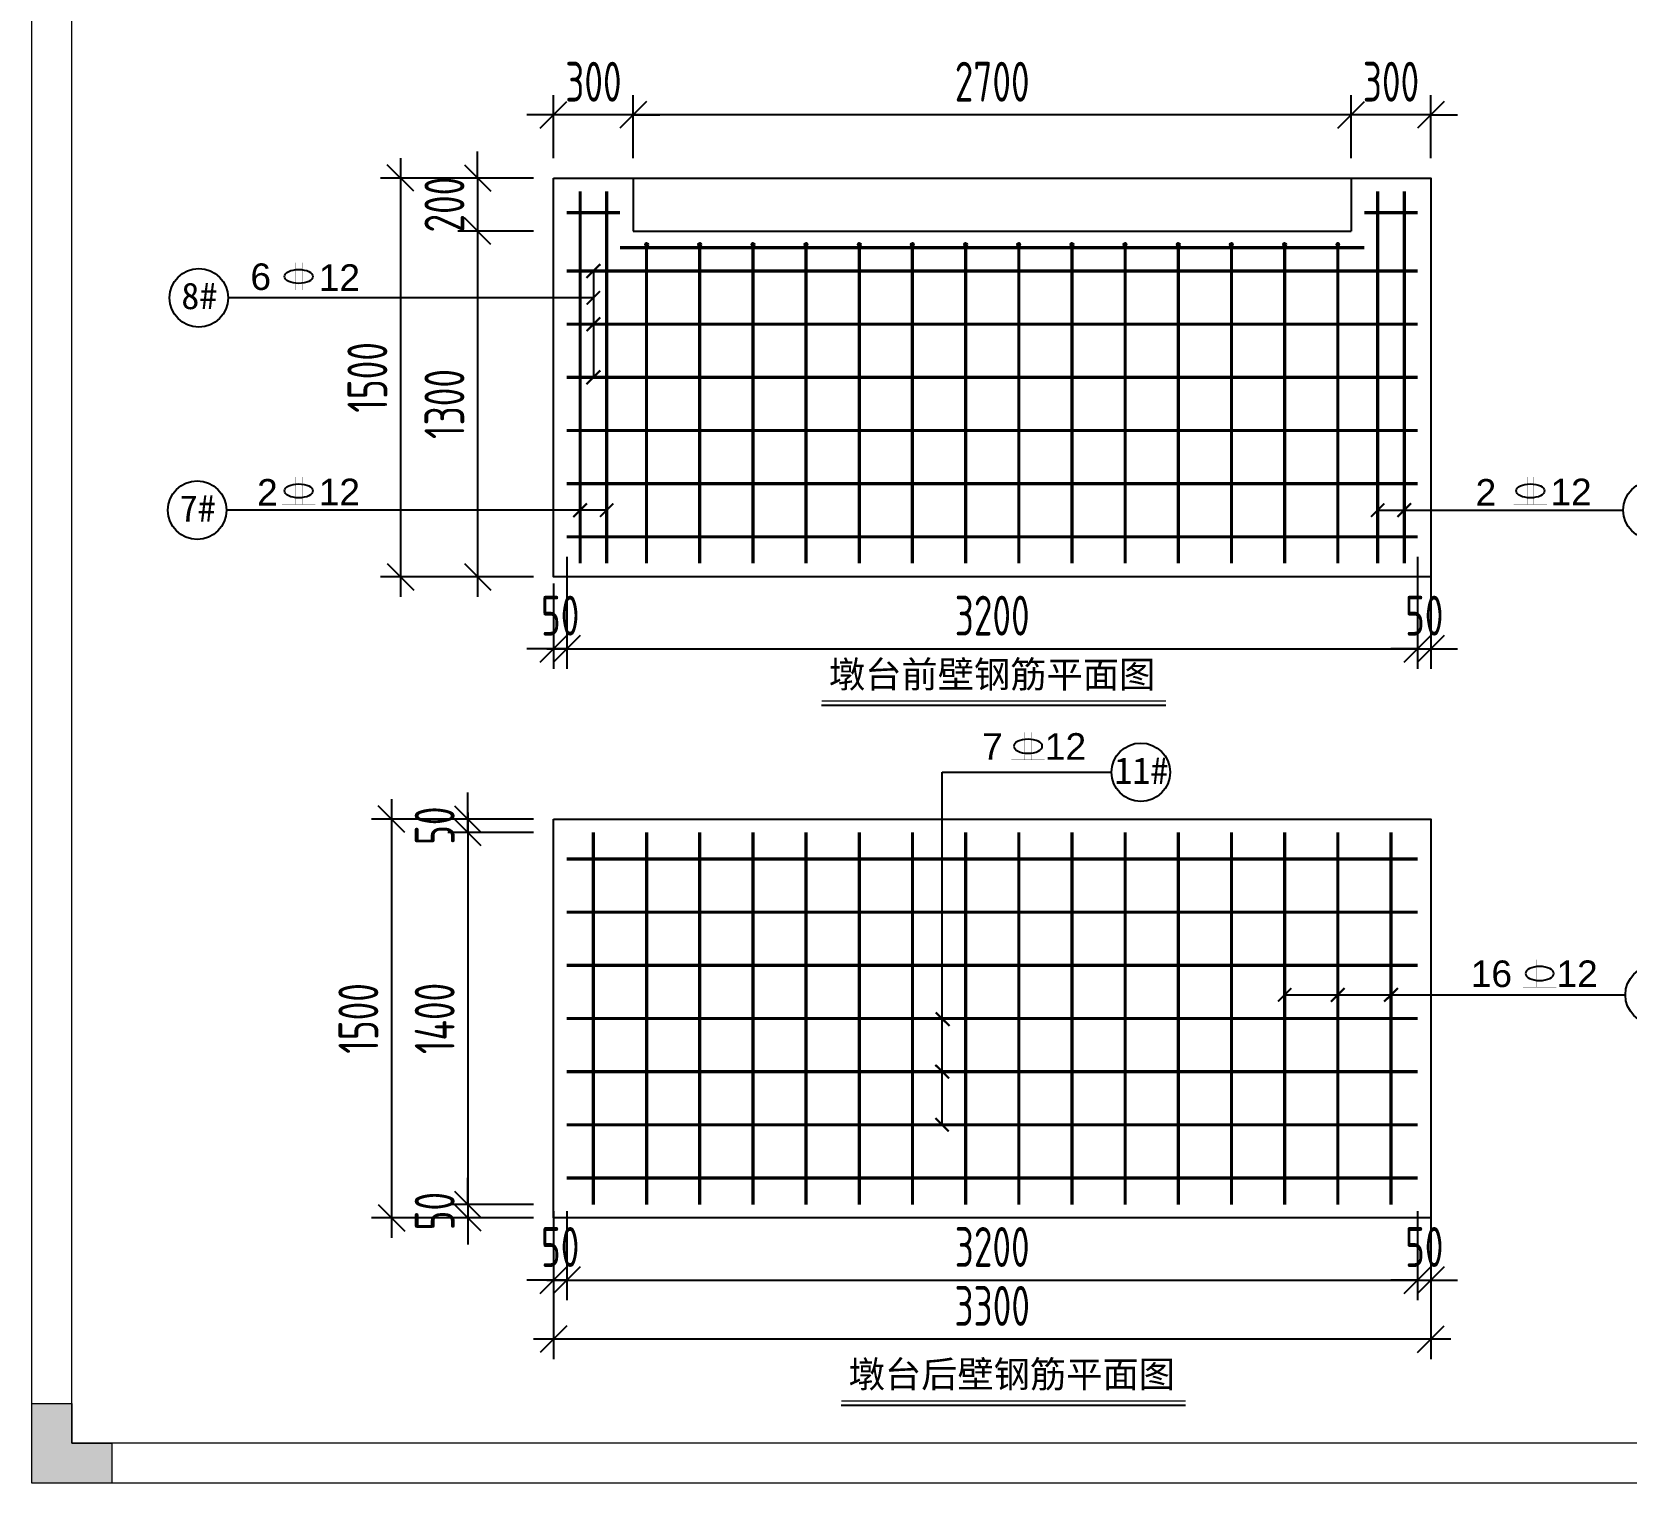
# Model space of a CAD drawing. Header units: millimetres. Extents: x 136606 to 1231039, y 82794 to 127364.
# Drawn here: x 989283 to 995280, y 118454 to 123913 of the extents above; entities that cross this region are included whole.
import ezdxf
from ezdxf import colors
from ezdxf.entities.mleader import LeaderData, LeaderLine
from ezdxf.math import Vec2, Vec3

# ---------------------------------------------------------------- set-up
doc = ezdxf.new("R2010")
doc.units = ezdxf.units.MM
doc.layers.add('Frame and TB', color=7, linetype='Continuous')
doc.layers.add('标识', color=20, linetype='Continuous')
doc.layers.add('图框', color=7, linetype='Continuous', lineweight=13)
doc.layers.add('文本', color=3, linetype='Continuous', lineweight=13)
doc.styles.add('Arial', font='arial.ttf')
doc.styles.add('hztxt', font='ros1.shx', dxfattribs={"width": 0.8, "bigfont": 'hztxt.shx'})
doc.styles.get("Standard").update_dxf_attribs({"font": 'arial.ttf'})
doc.dimstyles.new('DIM-50', dxfattribs={"dimscale": 50, "dimtxt": 3, "dimasz": 2, "dimexe": 1.5, "dimexo": 1.5, "dimgap": 1, "dimtad": 1, "dimdec": 1, "dimdsep": 46, "dimtxsty": 'hztxt', "dimblk": 'OBLIQUE', "dimcen": 0, "dimdle": 1.5, "dimclrd": 9, "dimclre": 9, "dimclrt": 2, "dimadec": 1, "dimazin": 0, "dimtfac": 1, "dimtdec": 1, "dimtix": 1, "dimtmove": 2, "dimatfit": 3, "dimldrblk": 'OBLIQUE', "dimfxl": 15, "dimtolj": 1, "dimtzin": 0, "dimarcsym": 1})

# ---------------------------------------------------------------- blocks, each defined once
blk = doc.blocks.new('_Oblique')
at = {"color": 0, "linetype": 'ByBlock', "lineweight": -2}
blk.add_line((-0.5, -0.5), (0.5, 0.5), dxfattribs=at)
blk = doc.blocks.new('*D1863')
at = {"color": 9, "lineweight": -2, "transparency": 16777216}
for p, q in [((994245.5, 123438.4), (994245.5, 123675.7)), ((994545.5, 123438.4), (994545.5, 123675.7)), ((994245.5, 123600.7), (994145.5, 123600.7)), ((994545.5, 123600.7), (994245.5, 123600.7)), ((994545.5, 123600.7), (994645.5, 123600.7))]:
    blk.add_line(p, q, dxfattribs=at)
at = {"layer": 'Defpoints', "color": 0, "transparency": 16777216}
for p in [(994245.5, 123600.7), (994245.5, 123363.4), (994545.5, 123363.4)]:
    blk.add_point(p, dxfattribs=at)
at = {"color": 9, "lineweight": -2, "transparency": 16777216, "xscale": 100, "yscale": 100, "zscale": 100}
blk.add_blockref('_Oblique', (994245.5, 123600.7), dxfattribs=at)
at = {"color": 9, "lineweight": -2, "transparency": 16777216, "xscale": 100, "yscale": 100, "zscale": 100, "rotation": 180}
blk.add_blockref('_Oblique', (994545.5, 123600.7), dxfattribs=at)
at = {"color": 2, "transparency": 16777216, "insert": (994395.5, 123725.7), "char_height": 150, "attachment_point": 5, "style": 'hztxt'}
blk.add_mtext('\\A1;300', dxfattribs=at)
blk = doc.blocks.new('*D1864')
at = {"color": 9, "lineweight": -2, "transparency": 16777216}
for p, q in [((991545.5, 123438.4), (991545.5, 123675.7)), ((994245.5, 123438.4), (994245.5, 123675.7)), ((994320.5, 123600.7), (991470.5, 123600.7))]:
    blk.add_line(p, q, dxfattribs=at)
at = {"layer": 'Defpoints', "color": 0, "transparency": 16777216}
for p in [(991545.5, 123600.7), (991545.5, 123363.4), (994245.5, 123363.4)]:
    blk.add_point(p, dxfattribs=at)
at = {"color": 9, "lineweight": -2, "transparency": 16777216, "xscale": 100, "yscale": 100, "zscale": 100, "rotation": 180}
blk.add_blockref('_Oblique', (991545.5, 123600.7), dxfattribs=at)
at = {"color": 9, "lineweight": -2, "transparency": 16777216, "xscale": 100, "yscale": 100, "zscale": 100}
blk.add_blockref('_Oblique', (994245.5, 123600.7), dxfattribs=at)
at = {"color": 2, "transparency": 16777216, "insert": (992895.5, 123725.7), "char_height": 150, "attachment_point": 5, "style": 'hztxt'}
blk.add_mtext('\\A1;2700', dxfattribs=at)
blk = doc.blocks.new('*D1865')
at = {"color": 9, "lineweight": -2, "transparency": 16777216}
for p, q in [((991245.5, 123438.4), (991245.5, 123675.7)), ((991545.5, 123438.4), (991545.5, 123675.7)), ((991245.5, 123600.7), (991145.5, 123600.7)), ((991545.5, 123600.7), (991245.5, 123600.7)), ((991545.5, 123600.7), (991645.5, 123600.7))]:
    blk.add_line(p, q, dxfattribs=at)
at = {"layer": 'Defpoints', "color": 0, "transparency": 16777216}
for p in [(991245.5, 123600.7), (991245.5, 123363.4), (991545.5, 123363.4)]:
    blk.add_point(p, dxfattribs=at)
at = {"color": 9, "lineweight": -2, "transparency": 16777216, "xscale": 100, "yscale": 100, "zscale": 100}
blk.add_blockref('_Oblique', (991245.5, 123600.7), dxfattribs=at)
at = {"color": 9, "lineweight": -2, "transparency": 16777216, "xscale": 100, "yscale": 100, "zscale": 100, "rotation": 180}
blk.add_blockref('_Oblique', (991545.5, 123600.7), dxfattribs=at)
at = {"color": 2, "transparency": 16777216, "insert": (991395.5, 123725.7), "char_height": 150, "attachment_point": 5, "style": 'hztxt'}
blk.add_mtext('\\A1;300', dxfattribs=at)
blk = doc.blocks.new('*D1854')
at = {"color": 9, "lineweight": -2, "transparency": 16777216}
for p, q in [((990960.1, 123363.4), (990960.1, 123463.4)), ((991170.5, 123363.4), (990885.1, 123363.4)), ((990960.1, 123363.4), (990960.1, 123163.4)), ((991170.5, 123163.4), (990885.1, 123163.4)), ((990960.1, 123163.4), (990960.1, 123063.4))]:
    blk.add_line(p, q, dxfattribs=at)
at = {"layer": 'Defpoints', "color": 0, "transparency": 16777216}
for p in [(991245.5, 123363.4), (990960.1, 123163.4), (991245.5, 123163.4)]:
    blk.add_point(p, dxfattribs=at)
at = {"color": 9, "lineweight": -2, "transparency": 16777216, "xscale": 100, "yscale": 100, "zscale": 100}
for p, rotation in [((990960.1, 123363.4), 270), ((990960.1, 123163.4), 90)]:
    blk.add_blockref('_Oblique', p, dxfattribs=dict(at, rotation=rotation))
at = {"color": 2, "transparency": 16777216, "insert": (990835.1, 123263.4), "char_height": 150, "attachment_point": 5, "rotation": 90, "style": 'hztxt'}
blk.add_mtext('\\A1;200', dxfattribs=at)
blk = doc.blocks.new('*D1855')
at = {"color": 9, "lineweight": -2, "transparency": 16777216}
for p, q in [((990960.1, 123238.4), (990960.1, 121788.4)), ((991170.5, 123163.4), (990885.1, 123163.4)), ((991170.5, 121863.4), (990885.1, 121863.4))]:
    blk.add_line(p, q, dxfattribs=at)
at = {"layer": 'Defpoints', "color": 0, "transparency": 16777216}
for p in [(991245.5, 123163.4), (990960.1, 121863.4), (991245.5, 121863.4)]:
    blk.add_point(p, dxfattribs=at)
at = {"color": 9, "lineweight": -2, "transparency": 16777216, "xscale": 100, "yscale": 100, "zscale": 100}
for p, rotation in [((990960.1, 123163.4), 90), ((990960.1, 121863.4), 270)]:
    blk.add_blockref('_Oblique', p, dxfattribs=dict(at, rotation=rotation))
at = {"color": 2, "transparency": 16777216, "insert": (990835.1, 122513.4), "char_height": 150, "attachment_point": 5, "rotation": 90, "style": 'hztxt'}
blk.add_mtext('\\A1;1300', dxfattribs=at)
blk = doc.blocks.new('*D1856')
at = {"color": 9, "lineweight": -2, "transparency": 16777216}
for p, q in [((990670.3, 123438.4), (990670.3, 121788.4)), ((991170.5, 123363.4), (990595.3, 123363.4)), ((991170.5, 121863.4), (990595.3, 121863.4))]:
    blk.add_line(p, q, dxfattribs=at)
at = {"layer": 'Defpoints', "color": 0, "transparency": 16777216}
for p in [(991245.5, 123363.4), (990670.3, 121863.4), (991245.5, 121863.4)]:
    blk.add_point(p, dxfattribs=at)
at = {"color": 9, "lineweight": -2, "transparency": 16777216, "xscale": 100, "yscale": 100, "zscale": 100}
for p, rotation in [((990670.3, 123363.4), 90), ((990670.3, 121863.4), 270)]:
    blk.add_blockref('_Oblique', p, dxfattribs=dict(at, rotation=rotation))
at = {"color": 2, "transparency": 16777216, "insert": (990545.3, 122613.4), "char_height": 150, "attachment_point": 5, "rotation": 90, "style": 'hztxt'}
blk.add_mtext('\\A1;1500', dxfattribs=at)
blk = doc.blocks.new('GW-TK')
at = {"layer": '图框', "linetype": 'Continuous', "lineweight": 0}
h = blk.add_hatch(color=256, dxfattribs=at)
h.dxf.hatch_style = 1
h.paths.add_polyline_path([(927193.56, 464418.01), (927193.56, 464423.01), (927188.55, 464423.01), (927188.55, 464428.01), (927183.55, 464428.01), (927183.55, 464418.01)])
at = {"layer": '图框'}
for points in [[(927183.55, 464715.01), (927603.55, 464715.01), (927603.55, 464418.01), (927183.55, 464418.01)], [(927188.55, 464710.01), (927598.55, 464710.01), (927598.55, 464423.01), (927188.55, 464423.01)]]:
    blk.add_lwpolyline(points, close=True, dxfattribs=at)
at = {"layer": '图框', "linetype": 'Continuous', "lineweight": 0}
blk.add_lwpolyline([(927188.55, 464428.01), (927188.55, 464423.01), (927193.56, 464423.01), (927193.56, 464418.01), (927183.55, 464418.01), (927183.55, 464428.01)], close=True, dxfattribs=at)
blk = doc.blocks.new('*U1885')
at = {"layer": '标识'}
h = blk.add_hatch(color=4, dxfattribs=at)
h.dxf.hatch_style = 1
h.paths.add_polyline_path([(6, 0, 1), (-6, 0, 1)])
at = {"layer": '标识', "color": 4}
blk.add_circle((0, 0), 6, dxfattribs=at)
blk = doc.blocks.new('*U1886')
at = {"color": 0, "linetype": 'ByBlock', "lineweight": -2, "transparency": 16777216}
for p in [(0, 0), (200, 0), (400, 0), (600, 0), (800, 0), (1000, 0), (1200, 0), (1400, 0), (1600, 0), (1800, 0), (2000, 0), (2200, 0), (2400, 0), (2600, 0)]:
    blk.add_blockref('*U1885', p, dxfattribs=at)
blk = doc.blocks.new('钢筋符号')
at = {"const_width": 1}
for points in [[(327746.8, 120569.8), (327746.8, 120466.6)], [(327771.8, 120569.8), (327771.8, 120466.6)], [(327696.8, 120466.6), (327821.8, 120466.6)]]:
    blk.add_lwpolyline(points, dxfattribs=at)
blk.add_ellipse((327759.3, 120517.6), major_axis=(53.4, 0), ratio=0.493333)
blk = doc.blocks.new('*U1913')
at = {"layer": 'Frame and TB'}
blk.add_blockref('钢筋符号', (-327759.3, -120518.2), dxfattribs=at)
blk = doc.blocks.new('*U1914')
at = {"color": 0, "linetype": 'ByBlock', "lineweight": -2, "transparency": 16777216}
blk.add_blockref('*U1913', (0, 0), dxfattribs=at)
blk = doc.blocks.new('_ArchTick')
at = {"color": 0, "linetype": 'ByBlock', "const_width": 0.15}
blk.add_lwpolyline([(-0.5, -0.5), (0.5, 0.5)], dxfattribs=at)
blk = doc.blocks.new('*U1915')
at = {"layer": 'Frame and TB'}
blk.add_blockref('钢筋符号', (-327759.3, -120518.2), dxfattribs=at)
blk = doc.blocks.new('*U1916')
at = {"color": 0, "linetype": 'ByBlock', "lineweight": -2, "transparency": 16777216}
blk.add_blockref('*U1915', (0, 0), dxfattribs=at)
blk = doc.blocks.new('*U1918')
at = {"layer": 'Frame and TB'}
blk.add_blockref('钢筋符号', (-327759.3, -120518.2), dxfattribs=at)
blk = doc.blocks.new('*U1919')
at = {"color": 0, "linetype": 'ByBlock', "lineweight": -2, "transparency": 16777216}
blk.add_blockref('*U1918', (0, 0), dxfattribs=at)
blk = doc.blocks.new('*D1941')
at = {"color": 9, "lineweight": -2, "transparency": 16777216}
for p, q in [((990636.4, 121026.9), (990636.4, 119376.9)), ((991170.5, 120951.9), (990561.4, 120951.9)), ((991170.5, 119451.9), (990561.4, 119451.9))]:
    blk.add_line(p, q, dxfattribs=at)
at = {"layer": 'Defpoints', "color": 0, "transparency": 16777216}
for p in [(991245.5, 120951.9), (990636.4, 119451.9), (991245.5, 119451.9)]:
    blk.add_point(p, dxfattribs=at)
at = {"color": 9, "lineweight": -2, "transparency": 16777216, "xscale": 100, "yscale": 100, "zscale": 100}
for p, rotation in [((990636.4, 120951.9), 90), ((990636.4, 119451.9), 270)]:
    blk.add_blockref('_Oblique', p, dxfattribs=dict(at, rotation=rotation))
at = {"color": 2, "transparency": 16777216, "insert": (990511.4, 120201.9), "char_height": 150, "attachment_point": 5, "rotation": 90, "style": 'hztxt'}
blk.add_mtext('\\A1;1500', dxfattribs=at)
blk = doc.blocks.new('*D1940')
at = {"color": 9, "lineweight": -2, "transparency": 16777216}
for p, q in [((991245.5, 119376.9), (991245.5, 118920.4)), ((994545.5, 119376.9), (994545.5, 118920.4)), ((994620.5, 118995.4), (991170.5, 118995.4))]:
    blk.add_line(p, q, dxfattribs=at)
at = {"layer": 'Defpoints', "color": 0, "transparency": 16777216}
for p in [(991245.5, 119451.9), (994545.5, 119451.9), (991245.5, 118995.4)]:
    blk.add_point(p, dxfattribs=at)
at = {"color": 9, "lineweight": -2, "transparency": 16777216, "xscale": 100, "yscale": 100, "zscale": 100, "rotation": 180}
blk.add_blockref('_Oblique', (991245.5, 118995.4), dxfattribs=at)
at = {"color": 9, "lineweight": -2, "transparency": 16777216, "xscale": 100, "yscale": 100, "zscale": 100}
blk.add_blockref('_Oblique', (994545.5, 118995.4), dxfattribs=at)
at = {"color": 2, "transparency": 16777216, "insert": (992895.5, 119120.4), "char_height": 150, "attachment_point": 5, "style": 'hztxt'}
blk.add_mtext('\\A1;3300', dxfattribs=at)
blk = doc.blocks.new('*D1937')
at = {"color": 9, "lineweight": -2, "transparency": 16777216}
for p, q in [((990923.5, 120951.9), (990923.5, 121051.9)), ((991170.5, 120951.9), (990848.5, 120951.9)), ((990923.5, 120901.8), (990923.5, 120951.9)), ((991170.5, 120901.8), (990848.5, 120901.8)), ((990923.5, 120901.8), (990923.5, 120801.8))]:
    blk.add_line(p, q, dxfattribs=at)
at = {"layer": 'Defpoints', "color": 0, "transparency": 16777216}
for p in [(990923.5, 120951.9), (991245.5, 120951.9), (991245.5, 120901.8)]:
    blk.add_point(p, dxfattribs=at)
at = {"color": 9, "lineweight": -2, "transparency": 16777216, "xscale": 100, "yscale": 100, "zscale": 100}
for p, rotation in [((990923.5, 120951.9), 270), ((990923.5, 120901.8), 90)]:
    blk.add_blockref('_Oblique', p, dxfattribs=dict(at, rotation=rotation))
at = {"color": 2, "transparency": 16777216, "insert": (990798.5, 120926.9), "char_height": 150, "attachment_point": 5, "rotation": 90, "style": 'hztxt'}
blk.add_mtext('\\A1;50', dxfattribs=at)
blk = doc.blocks.new('*D1938')
at = {"color": 9, "lineweight": -2, "transparency": 16777216}
for p, q in [((990923.5, 120976.8), (990923.5, 119426.8)), ((991170.5, 120901.8), (990848.5, 120901.8)), ((991170.5, 119501.8), (990848.5, 119501.8))]:
    blk.add_line(p, q, dxfattribs=at)
at = {"layer": 'Defpoints', "color": 0, "transparency": 16777216}
for p in [(991245.5, 120901.8), (990923.5, 119501.8), (991245.5, 119501.8)]:
    blk.add_point(p, dxfattribs=at)
at = {"color": 9, "lineweight": -2, "transparency": 16777216, "xscale": 100, "yscale": 100, "zscale": 100}
for p, rotation in [((990923.5, 120901.8), 90), ((990923.5, 119501.8), 270)]:
    blk.add_blockref('_Oblique', p, dxfattribs=dict(at, rotation=rotation))
at = {"color": 2, "transparency": 16777216, "insert": (990798.5, 120201.8), "char_height": 150, "attachment_point": 5, "rotation": 90, "style": 'hztxt'}
blk.add_mtext('\\A1;1400', dxfattribs=at)
blk = doc.blocks.new('*D1939')
at = {"color": 9, "lineweight": -2, "transparency": 16777216}
for p, q in [((990923.5, 119501.8), (990923.5, 119601.8)), ((991170.5, 119501.8), (990848.5, 119501.8)), ((991170.5, 119451.9), (990848.5, 119451.9)), ((990923.5, 119501.8), (990923.5, 119451.9)), ((990923.5, 119451.9), (990923.5, 119351.9))]:
    blk.add_line(p, q, dxfattribs=at)
at = {"layer": 'Defpoints', "color": 0, "transparency": 16777216}
for p in [(990923.5, 119451.9), (991245.5, 119501.8), (991245.5, 119451.9)]:
    blk.add_point(p, dxfattribs=at)
at = {"color": 9, "lineweight": -2, "transparency": 16777216, "xscale": 100, "yscale": 100, "zscale": 100}
for p, rotation in [((990923.5, 119501.8), 270), ((990923.5, 119451.9), 90)]:
    blk.add_blockref('_Oblique', p, dxfattribs=dict(at, rotation=rotation))
at = {"color": 2, "transparency": 16777216, "insert": (990798.5, 119476.9), "char_height": 150, "attachment_point": 5, "rotation": 90, "style": 'hztxt'}
blk.add_mtext('\\A1;50', dxfattribs=at)
blk = doc.blocks.new('*D1942')
at = {"color": 9, "lineweight": -2, "transparency": 16777216}
for p, q in [((991245.5, 119476.8), (991245.5, 119142.1)), ((991295.5, 119476.8), (991295.5, 119142.1)), ((991245.5, 119217.1), (991145.5, 119217.1)), ((991295.5, 119217.1), (991245.5, 119217.1)), ((991295.5, 119217.1), (991395.5, 119217.1))]:
    blk.add_line(p, q, dxfattribs=at)
at = {"layer": 'Defpoints', "color": 0, "transparency": 16777216}
for p in [(991245.5, 119551.8), (991295.5, 119551.8), (991245.5, 119217.1)]:
    blk.add_point(p, dxfattribs=at)
at = {"color": 9, "lineweight": -2, "transparency": 16777216, "xscale": 100, "yscale": 100, "zscale": 100}
blk.add_blockref('_Oblique', (991245.5, 119217.1), dxfattribs=at)
at = {"color": 9, "lineweight": -2, "transparency": 16777216, "xscale": 100, "yscale": 100, "zscale": 100, "rotation": 180}
blk.add_blockref('_Oblique', (991295.5, 119217.1), dxfattribs=at)
at = {"color": 2, "transparency": 16777216, "insert": (991270.5, 119342.1), "char_height": 150, "attachment_point": 5, "style": 'hztxt'}
blk.add_mtext('\\A1;50', dxfattribs=at)
blk = doc.blocks.new('*D1943')
at = {"color": 9, "lineweight": -2, "transparency": 16777216}
for p, q in [((991295.5, 119476.8), (991295.5, 119142.1)), ((994495.5, 119476.8), (994495.5, 119142.1)), ((991220.5, 119217.1), (994570.5, 119217.1))]:
    blk.add_line(p, q, dxfattribs=at)
at = {"layer": 'Defpoints', "color": 0, "transparency": 16777216}
for p in [(991295.5, 119551.8), (994495.5, 119551.8), (994495.5, 119217.1)]:
    blk.add_point(p, dxfattribs=at)
at = {"color": 9, "lineweight": -2, "transparency": 16777216, "xscale": 100, "yscale": 100, "zscale": 100, "rotation": 180}
blk.add_blockref('_Oblique', (991295.5, 119217.1), dxfattribs=at)
at = {"color": 9, "lineweight": -2, "transparency": 16777216, "xscale": 100, "yscale": 100, "zscale": 100}
blk.add_blockref('_Oblique', (994495.5, 119217.1), dxfattribs=at)
at = {"color": 2, "transparency": 16777216, "insert": (992895.5, 119342.1), "char_height": 150, "attachment_point": 5, "style": 'hztxt'}
blk.add_mtext('\\A1;3200', dxfattribs=at)
blk = doc.blocks.new('*D1944')
at = {"color": 9, "lineweight": -2, "transparency": 16777216}
for p, q in [((994495.5, 119476.8), (994495.5, 119142.1)), ((994545.5, 119476.8), (994545.5, 119142.1)), ((994495.5, 119217.1), (994395.5, 119217.1)), ((994495.5, 119217.1), (994545.5, 119217.1)), ((994545.5, 119217.1), (994645.5, 119217.1))]:
    blk.add_line(p, q, dxfattribs=at)
at = {"layer": 'Defpoints', "color": 0, "transparency": 16777216}
for p in [(994495.5, 119551.8), (994545.5, 119551.8), (994545.5, 119217.1)]:
    blk.add_point(p, dxfattribs=at)
at = {"color": 9, "lineweight": -2, "transparency": 16777216, "xscale": 100, "yscale": 100, "zscale": 100}
blk.add_blockref('_Oblique', (994495.5, 119217.1), dxfattribs=at)
at = {"color": 9, "lineweight": -2, "transparency": 16777216, "xscale": 100, "yscale": 100, "zscale": 100, "rotation": 180}
blk.add_blockref('_Oblique', (994545.5, 119217.1), dxfattribs=at)
at = {"color": 2, "transparency": 16777216, "insert": (994520.5, 119342.1), "char_height": 150, "attachment_point": 5, "style": 'hztxt'}
blk.add_mtext('\\A1;50', dxfattribs=at)
blk = doc.blocks.new('*U1935')
at = {"layer": 'Frame and TB'}
blk.add_blockref('钢筋符号', (-327759.3, -120518.2), dxfattribs=at)
blk = doc.blocks.new('*U1936')
at = {"color": 0, "linetype": 'ByBlock', "lineweight": -2, "transparency": 16777216}
blk.add_blockref('*U1935', (0, 0), dxfattribs=at)
blk = doc.blocks.new('*U1933')
at = {"layer": 'Frame and TB'}
blk.add_blockref('钢筋符号', (-327759.3, -120518.2), dxfattribs=at)
blk = doc.blocks.new('*U1934')
at = {"color": 0, "linetype": 'ByBlock', "lineweight": -2, "transparency": 16777216}
blk.add_blockref('*U1933', (0, 0), dxfattribs=at)
blk = doc.blocks.new('*D1976')
at = {"color": 9, "lineweight": -2, "transparency": 16777216}
for p, q in [((991295.5, 121938.4), (991295.5, 121517.2)), ((991245.5, 121838.4), (991245.5, 121517.2)), ((991245.5, 121592.2), (991145.5, 121592.2)), ((991295.5, 121592.2), (991245.5, 121592.2)), ((991295.5, 121592.2), (991395.5, 121592.2))]:
    blk.add_line(p, q, dxfattribs=at)
at = {"layer": 'Defpoints', "color": 0, "transparency": 16777216}
for p in [(991295.5, 122013.4), (991245.5, 121913.4), (991245.5, 121592.2)]:
    blk.add_point(p, dxfattribs=at)
at = {"color": 9, "lineweight": -2, "transparency": 16777216, "xscale": 100, "yscale": 100, "zscale": 100}
blk.add_blockref('_Oblique', (991245.5, 121592.2), dxfattribs=at)
at = {"color": 9, "lineweight": -2, "transparency": 16777216, "xscale": 100, "yscale": 100, "zscale": 100, "rotation": 180}
blk.add_blockref('_Oblique', (991295.5, 121592.2), dxfattribs=at)
at = {"color": 2, "transparency": 16777216, "insert": (991270.5, 121717.2), "char_height": 150, "attachment_point": 5, "style": 'hztxt'}
blk.add_mtext('\\A1;50', dxfattribs=at)
blk = doc.blocks.new('*D1977')
at = {"color": 9, "lineweight": -2, "transparency": 16777216}
for p, q in [((991295.5, 121938.4), (991295.5, 121517.2)), ((994495.5, 121938.4), (994495.5, 121517.2)), ((991220.5, 121592.2), (994570.5, 121592.2))]:
    blk.add_line(p, q, dxfattribs=at)
at = {"layer": 'Defpoints', "color": 0, "transparency": 16777216}
for p in [(991295.5, 122013.4), (994495.5, 122013.4), (994495.5, 121592.2)]:
    blk.add_point(p, dxfattribs=at)
at = {"color": 9, "lineweight": -2, "transparency": 16777216, "xscale": 100, "yscale": 100, "zscale": 100, "rotation": 180}
blk.add_blockref('_Oblique', (991295.5, 121592.2), dxfattribs=at)
at = {"color": 9, "lineweight": -2, "transparency": 16777216, "xscale": 100, "yscale": 100, "zscale": 100}
blk.add_blockref('_Oblique', (994495.5, 121592.2), dxfattribs=at)
at = {"color": 2, "transparency": 16777216, "insert": (992895.5, 121717.2), "char_height": 150, "attachment_point": 5, "style": 'hztxt'}
blk.add_mtext('\\A1;3200', dxfattribs=at)
blk = doc.blocks.new('*D1978')
at = {"color": 9, "lineweight": -2, "transparency": 16777216}
for p, q in [((994495.5, 121938.4), (994495.5, 121517.2)), ((994545.5, 121938.4), (994545.5, 121517.2)), ((994495.5, 121592.2), (994395.5, 121592.2)), ((994495.5, 121592.2), (994545.5, 121592.2)), ((994545.5, 121592.2), (994645.5, 121592.2))]:
    blk.add_line(p, q, dxfattribs=at)
at = {"layer": 'Defpoints', "color": 0, "transparency": 16777216}
for p in [(994495.5, 122013.4), (994545.5, 122013.4), (994545.5, 121592.2)]:
    blk.add_point(p, dxfattribs=at)
at = {"color": 9, "lineweight": -2, "transparency": 16777216, "xscale": 100, "yscale": 100, "zscale": 100}
blk.add_blockref('_Oblique', (994495.5, 121592.2), dxfattribs=at)
at = {"color": 9, "lineweight": -2, "transparency": 16777216, "xscale": 100, "yscale": 100, "zscale": 100, "rotation": 180}
blk.add_blockref('_Oblique', (994545.5, 121592.2), dxfattribs=at)
at = {"color": 2, "transparency": 16777216, "insert": (994520.5, 121717.2), "char_height": 150, "attachment_point": 5, "style": 'hztxt'}
blk.add_mtext('\\A1;50', dxfattribs=at)

msp = doc.modelspace()

# ---------------------------------------------------------------- linework, layer by layer
for p, q in [((992253.8791, 121379.901), (993548.7868, 121379.901)), ((992327.9999, 118747.0521), (993622.9076, 118747.0521))]:
    msp.add_line(p, q)
for points in [[(991245.4593, 123363.4057), (994545.4593, 123363.4057), (994545.4593, 121863.4057), (991245.4593, 121863.4057), (991245.4593, 123363.4057)], [(991545.4593, 123363.4057), (991545.4593, 123163.4057)], [(994245.4593, 123363.4057), (994245.4593, 123163.4057)], [(991545.4593, 123163.4057), (994245.4593, 123163.4057)], [(991395.4593, 123013.4057), (991395.4593, 122613.4057)], [(991245.4593, 120951.8724), (994545.4593, 120951.8724), (994545.4593, 119451.8724), (991245.4593, 119451.8724), (991245.4593, 120951.8724)]]:
    msp.add_lwpolyline(points)
for points, const_width in [([(991369.5783, 122987.7), (991421.3404, 123039.1113)], 8), ([(991369.5783, 122787.7), (991421.3404, 122839.1113)], 8), ([(991369.5783, 122587.7), (991421.3404, 122639.1113)], 8), ([(991319.5783, 122088.274), (991371.3404, 122139.6853)], 8), ([(994419.5783, 122088.274), (994471.3404, 122139.6853)], 8), ([(992253.8791, 121395.701), (993548.7868, 121395.701)], 5.4), ([(994169.6195, 120264.8591), (994221.3816, 120316.2704)], 8), ([(994369.6195, 120264.8591), (994421.3816, 120316.2704)], 8), ([(992735.1842, 120173.3173), (992683.4221, 120224.7286)], 8), ([(992733.1854, 119976.1428), (992681.4233, 120027.5541)], 8), ([(992327.9999, 118762.8521), (993622.9076, 118762.8521)], 5.4)]:
    msp.add_lwpolyline(points, dxfattribs=dict(const_width=const_width))
for centre in [(989911.4345, 122912.8324), (989905.4157, 122113.9797), (995378.8156, 122113.9797), (993454.6855, 121127.8651), (995387.0468, 120290.5647)]:
    msp.add_circle(centre, 110)
at = {"layer": '标识', "const_width": 12}
for points in [[(991345.4593, 123313.4057), (991345.4593, 121913.4057)], [(991445.4593, 123313.4057), (991445.4593, 121913.4057)], [(994345.4593, 123313.4057), (994345.4593, 121913.4057)], [(994445.4593, 123313.4057), (994445.4593, 121913.4057)], [(991295.4593, 123233.4057), (991495.4593, 123233.4057)], [(994295.4593, 123233.4057), (994495.4593, 123233.4057)], [(991595.4593, 123113.4057), (991595.4593, 121913.4057)], [(991795.4593, 123113.4057), (991795.4593, 121913.4057)], [(991995.4593, 123113.4057), (991995.4593, 121913.4057)], [(992195.4593, 123113.4057), (992195.4593, 121913.4057)], [(992395.4593, 123113.4057), (992395.4593, 121913.4057)], [(992595.4593, 123113.4057), (992595.4593, 121913.4057)], [(992795.4593, 123113.4057), (992795.4593, 121913.4057)], [(992995.4593, 123113.4057), (992995.4593, 121913.4057)], [(993195.4593, 123113.4057), (993195.4593, 121913.4057)], [(993395.4593, 123113.4057), (993395.4593, 121913.4057)], [(993595.4593, 123113.4057), (993595.4593, 121913.4057)], [(993795.4593, 123113.4057), (993795.4593, 121913.4057)], [(993995.4593, 123113.4057), (993995.4593, 121913.4057)], [(994195.4593, 123113.4057), (994195.4593, 121913.4057)], [(991295.4593, 123013.4057), (994495.4995, 123013.4057)], [(991295.4593, 122813.4057), (994495.4995, 122813.4057)], [(991295.4593, 122613.4057), (994495.4995, 122613.4057)], [(991295.4593, 122413.4057), (994495.4995, 122413.4057)], [(991295.4593, 122213.4057), (994495.4995, 122213.4057)], [(991295.4593, 122013.4057), (994495.4995, 122013.4057)], [(991395.5005, 120901.8485), (991395.5005, 119501.8485)], [(991595.5005, 120901.8485), (991595.5005, 119501.8485)], [(991795.5005, 120901.8485), (991795.5005, 119501.8485)], [(991995.5005, 120901.8485), (991995.5005, 119501.8485)], [(992195.5005, 120901.8485), (992195.5005, 119501.8485)], [(992395.5005, 120901.8485), (992395.5005, 119501.8485)], [(992595.5005, 120901.8485), (992595.5005, 119501.8485)], [(992795.5005, 120901.8485), (992795.5005, 119501.8485)], [(992995.5005, 120901.8485), (992995.5005, 119501.8485)], [(993195.5005, 120901.8485), (993195.5005, 119501.8485)], [(993395.5005, 120901.8485), (993395.5005, 119501.8485)], [(993595.5005, 120901.8485), (993595.5005, 119501.8485)], [(993795.5005, 120901.8485), (993795.5005, 119501.8485)], [(993995.5005, 120901.8485), (993995.5005, 119501.8485)], [(994195.5005, 120901.8485), (994195.5005, 119501.8485)], [(994395.5005, 120901.8485), (994395.5005, 119501.8485)], [(991295.5005, 120801.8485), (994495.4593, 120801.8485)], [(991295.5005, 120601.8485), (994495.4593, 120601.8485)], [(991295.5005, 120401.8485), (994495.4593, 120401.8485)], [(991295.5005, 120201.8485), (994495.4593, 120201.8485)], [(991295.5005, 120001.8485), (994495.4593, 120001.8485)], [(991295.5005, 119801.8485), (994495.4593, 119801.8485)], [(991295.5005, 119601.8485), (994495.4593, 119601.8485)]]:
    msp.add_lwpolyline(points, dxfattribs=at)
at = {"layer": '标识', "color": 4, "const_width": 12}
msp.add_lwpolyline([(991495.4593, 123101.3859), (994295.4593, 123101.3859)], dxfattribs=at)

# ---------------------------------------------------------------- block references
for name, p in [('*U1886', (991595.4593, 123113.3859)), ('*U1914', (990287.1912, 122993.7405)), ('*U1916', (990287.1912, 122187.1518)), ('*U1919', (994919.9074, 122187.1518))]:
    msp.add_blockref(name, p)
at = {"xscale": -1}
for name, p in [('*U1934', (993030.5302, 121226.5527)), ('*U1936', (994954.8769, 120371.4728))]:
    msp.add_blockref(name, p, dxfattribs=at)
at = {"layer": '文本', "xscale": 30, "yscale": 30, "zscale": 30}
msp.add_blockref('GW-TK', (-26826223.1272, -13814086.4654), dxfattribs=at)

# ---------------------------------------------------------------- texts
at = {"style": 'Arial'}
for s, p in [('6', (990105.3788, 122942.2455)), ('12', (990362.2571, 122938.8945)), ('2', (990130.4506, 122130.9942)), ('12', (990362.2571, 122132.3059)), ('2', (994713.7759, 122130.9942)), ('12', (994994.9734, 122132.3059)), ('7', (992857.6601, 121175.0578)), ('12', (993093.5568, 121175.0578)), ('16', (994695.3808, 120319.9779)), ('12', (995017.9034, 120319.9779))]:
    msp.add_text(s, height=100, dxfattribs=at).set_placement(p)
at = {"char_height": 100, "attachment_point": 5, "line_spacing_factor": 2, "style": 'Arial'}
for s, insert in [('{\\fSimSun|b0|i0|c134|p2;8#}', (989913.478, 122919.3769)), ('{\\fSimSun|b0|i0|c134|p2;7#}', (989907.4592, 122120.5241)), ('{\\fSimSun|b0|i0|c134|p2;墩台前壁钢筋平面图}', (992895.2106, 121490.4625)), ('{\\fSimSun|b0|i0|c134|p2;11#}', (993456.729, 121134.4095)), ('{\\fSimSun|b0|i0|c134|p2;墩台后壁钢筋平面图}', (992969.3314, 118857.6137))]:
    msp.add_mtext(s, dxfattribs=dict(at, insert=insert))

# ---------------------------------------------------------------- dimensions: what is measured, and where the dimension line sits
for base, p1, p2, picture, middle in [((991245.4593, 123600.6594), (991545.4593, 123363.4057), (991245.4593, 123363.4057), '*D1865', (991395.4593, 123725.6594)), ((991545.4593, 123600.6594), (994245.4593, 123363.4057), (991545.4593, 123363.4057), '*D1864', (992895.4593, 123725.6594)), ((994245.4593, 123600.6594), (994545.4593, 123363.4057), (994245.4593, 123363.4057), '*D1863', (994395.4593, 123725.6594)), ((991245.4593, 121592.1749), (991295.4593, 122013.4057), (991245.4593, 121913.4057), '*D1976', (991270.4593, 121717.1749)), ((994495.4995, 121592.1749), (991295.4593, 122013.4057), (994495.4995, 122013.4057), '*D1977', (992895.4794, 121717.1749)), ((994545.4593, 121592.1749), (994495.4995, 122013.4057), (994545.4593, 122013.4057), '*D1978', (994520.4794, 121717.1749)), ((991245.4593, 119217.0612), (991295.5005, 119551.8485), (991245.4593, 119551.8485), '*D1942', (991270.4799, 119342.0612)), ((994495.4593, 119217.0612), (991295.5005, 119551.8485), (994495.4593, 119551.8485), '*D1943', (992895.4799, 119342.0612)), ((994545.4593, 119217.0612), (994495.4593, 119551.8485), (994545.4593, 119551.8485), '*D1944', (994520.4593, 119342.0612)), ((991245.4593, 118995.4037), (994545.4593, 119451.8724), (991245.4593, 119451.8724), '*D1940', (992895.4593, 119120.4037))]:
    dim = msp.add_linear_dim(base=base, p1=p1, p2=p2, dimstyle='DIM-50')
    dim.commit()
    dim.dimension.update_dxf_attribs({"geometry": picture, "text_midpoint": middle})
for base, p1, p2, picture, middle in [((990670.3159, 121863.4057), (991245.4593, 123363.4057), (991245.4593, 121863.4057), '*D1856', (990545.3159, 122613.4057)), ((990960.0995, 123163.4057), (991245.4593, 123363.4057), (991245.4593, 123163.4057), '*D1854', (990835.0995, 123263.4057)), ((990960.0995, 121863.4057), (991245.4593, 123163.4057), (991245.4593, 121863.4057), '*D1855', (990835.0995, 122513.4057)), ((990636.4108, 119451.8724), (991245.4593, 120951.8724), (991245.4593, 119451.8724), '*D1941', (990511.4108, 120201.8724)), ((990923.4724, 120951.8724), (991245.4593, 120901.8485), (991245.4593, 120951.8724), '*D1937', (990798.4724, 120926.8604)), ((990923.4724, 119501.8485), (991245.4593, 120901.8485), (991245.4593, 119501.8485), '*D1938', (990798.4724, 120201.8485)), ((990923.4724, 119451.8724), (991245.4593, 119501.8485), (991245.4593, 119451.8724), '*D1939', (990798.4724, 119476.8604))]:
    dim = msp.add_linear_dim(base=base, p1=p1, p2=p2, angle=90, dimstyle='DIM-50')
    dim.commit()
    dim.dimension.update_dxf_attribs({"geometry": picture, "text_midpoint": middle})

# ---------------------------------------------------------------- leaders
ml = msp.add_multileader_mtext('Standard')
ml.set_content('', color=256)
ml.set_leader_properties()
ml.set_arrow_properties(name='ARCHTICK')
ml.build(insert=Vec2(0, 0))
ml.multileader.update_dxf_attribs({"dogleg_length": 0, "arrow_head_size": 50})
ctx = ml.context
ctx.base_point, ctx.arrow_head_size, ctx.plane_origin = Vec3(990017.4345, 122912.8324), 50, Vec3(991465.4593, 122912.8324)
ctx.text_align_type = 2
notes = []
notes.append((ctx, [(0, (1, 1, 0), (990021.4345, 122912.8324), (-1, 0), 0, [(0, [(991395.4593, 122912.8324)], 0, [])])]))
ctx.mtext.insert, ctx.mtext.alignment, ctx.mtext.flow_direction = Vec3(990019.4345, 122914.8324), 3, 5
ml = msp.add_multileader_mtext('Standard')
ml.set_content('', color=256)
ml.set_leader_properties()
ml.set_arrow_properties(name='ARCHTICK')
ml.build(insert=Vec2(0, 0))
ml.multileader.update_dxf_attribs({"dogleg_length": 0, "arrow_head_size": 50})
ctx = ml.context
ctx.base_point, ctx.arrow_head_size, ctx.plane_origin = Vec3(990011.4157, 122113.9797), 50, Vec3(991515.4593, 122113.9797)
ctx.text_align_type = 2
notes.append((ctx, [(0, (1, 1, 0), (990015.4157, 122113.9797), (-1, 0), 0, [(0, [(991445.4593, 122113.9797)], 0, [])])]))
ctx.mtext.insert, ctx.mtext.alignment, ctx.mtext.flow_direction = Vec3(990013.4157, 122115.9797), 3, 5
ml = msp.add_multileader_mtext('Standard')
ml.set_content('', color=256)
ml.set_leader_properties()
ml.set_arrow_properties(name='ARCHTICK')
ml.build(insert=Vec2(0, 0))
ml.multileader.update_dxf_attribs({"dogleg_length": 0, "arrow_head_size": 50})
ctx = ml.context
ctx.base_point, ctx.arrow_head_size, ctx.plane_origin = Vec3(995264.8156, 122113.9797), 50, Vec3(994275.4593, 122113.9797)
notes.append((ctx, [(1, (1, 1, 0), (995264.8156, 122113.9797), (1, 0), 0, [(0, [(994345.4593, 122113.9797)], 0, [])])]))
ctx.mtext.insert, ctx.mtext.flow_direction = Vec3(995266.8156, 122115.9797), 5
ml = msp.add_multileader_mtext('Standard')
ml.set_content('', color=256)
ml.set_leader_properties()
ml.set_arrow_properties(name='ARCHTICK')
ml.build(insert=Vec2(0, 0))
ml.multileader.update_dxf_attribs({"dogleg_length": 1000, "arrow_head_size": 50})
ctx = ml.context
ctx.base_point, ctx.arrow_head_size, ctx.plane_origin = Vec3(993344.6855, 121127.8651), 50, Vec3(992707.3044, 119871.8724)
ctx.text_align_type = 2
notes.append((ctx, [(0, (1, 1, 0), (992707.3044, 121127.8651), (1, 0), 637.3811, [(0, [(992707.3044, 119801.8485)], 0, [])])]))
ctx.mtext.insert, ctx.mtext.alignment, ctx.mtext.flow_direction = Vec3(993346.6855, 121129.8651), 3, 5
ml = msp.add_multileader_mtext('Standard')
ml.set_content('', color=256)
ml.set_leader_properties()
ml.set_arrow_properties(name='ARCHTICK')
ml.build(insert=Vec2(0, 0))
ml.multileader.update_dxf_attribs({"dogleg_length": 0, "arrow_head_size": 50})
ctx = ml.context
ctx.base_point, ctx.arrow_head_size, ctx.plane_origin = Vec3(995273.0468, 120290.5647), 50, Vec3(993995.5005, 120290.5647)
notes.append((ctx, [(1, (1, 1, 0), (995273.0468, 120290.5647), (1, 0), 0, [(0, [(993995.5005, 120290.5647)], 0, [])])]))
ctx.mtext.insert, ctx.mtext.flow_direction = Vec3(995275.0468, 120292.5647), 5
for ctx, leaders in notes:
    for number, flags, end, landing, length, lines in leaders:
        leader = LeaderData()
        leader.index, (leader.has_last_leader_line, leader.has_dogleg_vector, leader.attachment_direction) = number, flags
        leader.last_leader_point, leader.dogleg_vector, leader.dogleg_length = Vec3(end), Vec3(landing), length
        for number, points, colour, breaks in lines:
            line = LeaderLine()
            line.index, line.vertices, line.color, line.breaks = number, Vec3.list(points), colors.encode_raw_color(colour), breaks
            leader.lines.append(line)
        ctx.leaders.append(leader)

doc.saveas('drawing.dxf')
